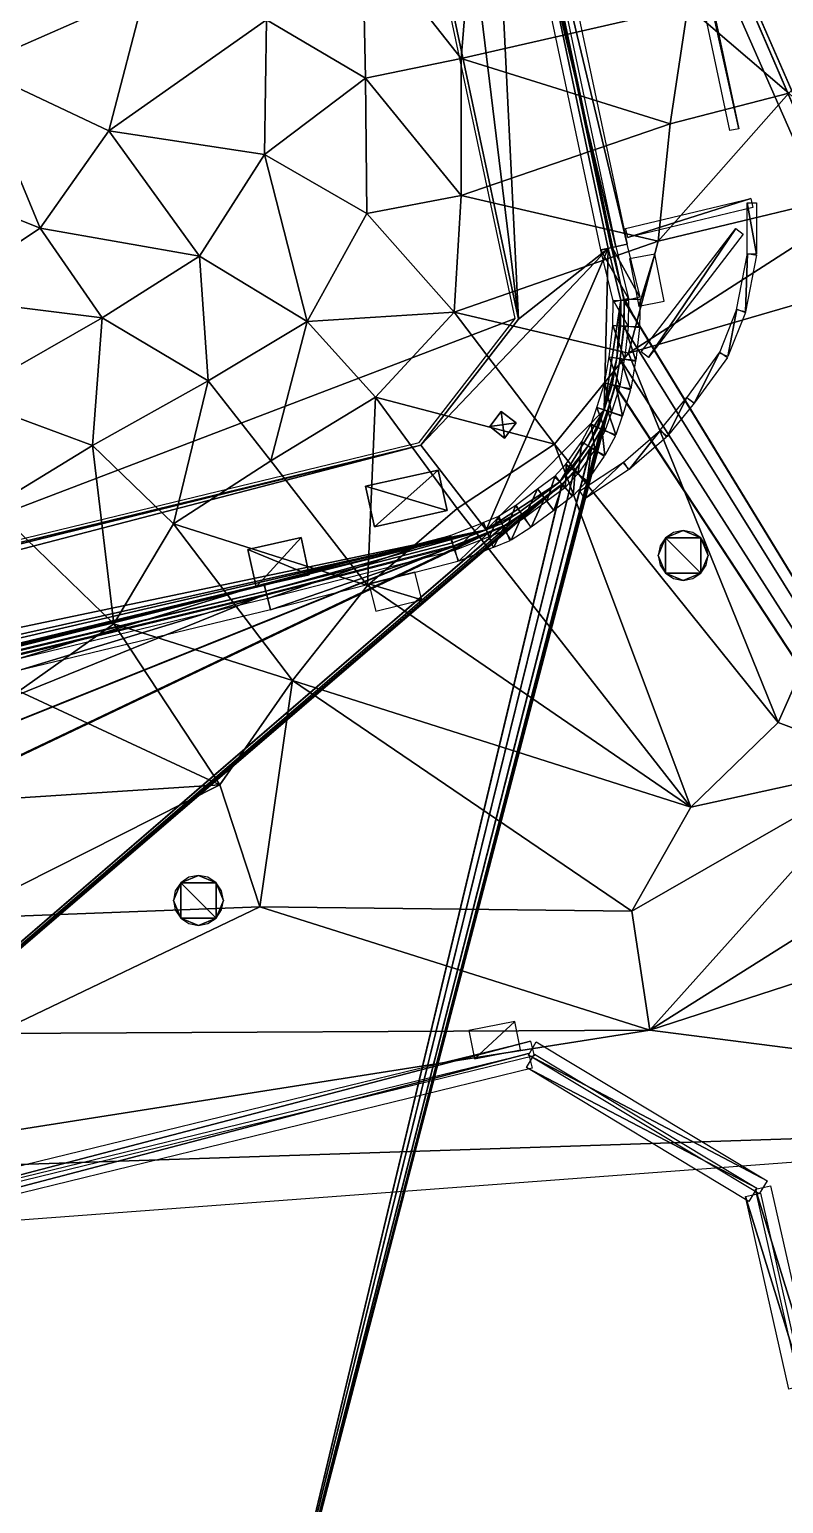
# Model space of a CAD drawing. Header units: metres. Extents: x -113 to 180, y -133 to 86.
# Drawn here: x 49.05 to 58.87, y -16.85 to 2.35 of the extents above; entities that cross this region are included whole.
import ezdxf

# ---------------------------------------------------------------- set-up
doc = ezdxf.new("R2010")
doc.units = ezdxf.units.M
for name, color, linetype, true_color in [('ACERA', 7, 'Continuous', 0xb9b3a6), ('ARQUETA', 7, 'Continuous', 0x6f7175), ('ASFALTO', 7, 'Continuous', 0x4a4b4e), ('BORDILLO', 7, 'Continuous', 0xcfcac0), ('MARCA_VIAL', 7, 'Continuous', 0xe8e6e0), ('TERRENO', 7, 'Continuous', 0x9a9179)]:
    doc.layers.add(name, color=color, linetype=linetype, true_color=true_color)

msp = doc.modelspace()

# ---------------------------------------------------------------- linework, layer by layer
at = {"layer": 'ACERA'}
for points in [[(53.557, 13.875, 74.739), (52.223, 13.591, 74.918), (55.42, -1.422, 74.459)], [(55.009, 6.962, 74.573), (53.557, 13.875, 74.739), (55.42, -1.422, 74.459)], [(52.223, 13.591, 74.788), (55.42, -1.422, 74.329), (55.42, -1.422, 74.459)], [(52.223, 13.591, 74.788), (55.42, -1.422, 74.459), (52.223, 13.591, 74.918)], [(56.591, -0.5, 74.379), (55.009, 6.962, 74.573), (55.42, -1.422, 74.459)], [(56.591, -0.5, 74.249), (55.009, 6.962, 74.443), (55.009, 6.962, 74.573)], [(56.591, -0.5, 74.249), (55.009, 6.962, 74.573), (56.591, -0.5, 74.379)], [(56.591, -0.5, 74.379), (55.42, -1.422, 74.459), (54.149, -3.065, 74.436)], [(55, -4.166, 74.312), (56.591, -0.5, 74.379), (54.149, -3.065, 74.436)], [(55, -4.166, 74.312), (56.536, -2.605, 74.32), (56.591, -0.5, 74.379)], [(56.536, -2.605, 74.32), (56.755, -1.178, 74.353), (56.591, -0.5, 74.379)], [(56.755, -1.178, 74.223), (56.591, -0.5, 74.249), (56.591, -0.5, 74.379)], [(56.755, -1.178, 74.223), (56.591, -0.5, 74.379), (56.755, -1.178, 74.353)], [(56.536, -2.605, 74.32), (56.7, -1.93, 74.337), (56.755, -1.178, 74.353)], [(56.7, -1.93, 74.337), (56.749, -1.512, 74.346), (56.755, -1.178, 74.353)], [(56.749, -1.512, 74.216), (56.755, -1.178, 74.223), (56.755, -1.178, 74.353)], [(56.749, -1.512, 74.216), (56.755, -1.178, 74.353), (56.749, -1.512, 74.346)], [(55.42, -1.422, 74.329), (54.149, -3.065, 74.306), (54.149, -3.065, 74.436)], [(55.42, -1.422, 74.329), (54.149, -3.065, 74.436), (55.42, -1.422, 74.459)], [(56.7, -1.93, 74.207), (56.749, -1.512, 74.216), (56.749, -1.512, 74.346)], [(56.7, -1.93, 74.207), (56.749, -1.512, 74.346), (56.7, -1.93, 74.337)], [(56.536, -2.605, 74.32), (56.64, -2.277, 74.326), (56.7, -1.93, 74.337)], [(56.64, -2.277, 74.196), (56.7, -1.93, 74.207), (56.7, -1.93, 74.337)], [(56.64, -2.277, 74.196), (56.7, -1.93, 74.337), (56.64, -2.277, 74.326)], [(56.536, -2.605, 74.19), (56.64, -2.277, 74.196), (56.64, -2.277, 74.326)], [(56.536, -2.605, 74.19), (56.64, -2.277, 74.326), (56.536, -2.605, 74.32)], [(55, -4.166, 74.312), (55.959, -3.543, 74.312), (56.536, -2.605, 74.32)], [(55.196, -2.626, 74.405), (55.045, -2.822, 74.403), (55.239, -2.971, 74.377)], [(55.045, -2.822, 74.273), (55.196, -2.626, 74.275), (55.196, -2.626, 74.405)], [(55.045, -2.822, 74.273), (55.196, -2.626, 74.405), (55.045, -2.822, 74.403)], [(55.239, -2.971, 74.377), (55.39, -2.775, 74.382), (55.196, -2.626, 74.405)], [(55.196, -2.626, 74.275), (55.39, -2.775, 74.252), (55.39, -2.775, 74.382)], [(55.196, -2.626, 74.275), (55.39, -2.775, 74.382), (55.196, -2.626, 74.405)], [(55.959, -3.543, 74.312), (56.328, -3.073, 74.314), (56.536, -2.605, 74.32)], [(56.328, -3.073, 74.314), (56.457, -2.835, 74.317), (56.536, -2.605, 74.32)], [(56.457, -2.835, 74.187), (56.536, -2.605, 74.19), (56.536, -2.605, 74.32)], [(56.457, -2.835, 74.187), (56.536, -2.605, 74.32), (56.457, -2.835, 74.317)], [(55.239, -2.971, 74.247), (55.045, -2.822, 74.273), (55.045, -2.822, 74.403)], [(55.239, -2.971, 74.247), (55.045, -2.822, 74.403), (55.239, -2.971, 74.377)], [(55.39, -2.775, 74.252), (55.239, -2.971, 74.247), (55.239, -2.971, 74.377)], [(55.39, -2.775, 74.252), (55.239, -2.971, 74.377), (55.39, -2.775, 74.382)], [(56.328, -3.073, 74.184), (56.457, -2.835, 74.187), (56.457, -2.835, 74.317)], [(56.328, -3.073, 74.184), (56.457, -2.835, 74.317), (56.328, -3.073, 74.314)], [(54.149, -3.065, 74.436), (38.008, -7.044, 75.286), (29.065, -9.597, 75.716)], [(55, -4.166, 74.312), (54.149, -3.065, 74.436), (29.065, -9.597, 75.716)], [(54.149, -3.065, 74.436), (45.948, -5.052, 74.838), (38.008, -7.044, 75.286)], [(54.149, -3.065, 74.306), (45.948, -5.052, 74.708), (45.948, -5.052, 74.838)], [(54.149, -3.065, 74.306), (45.948, -5.052, 74.838), (54.149, -3.065, 74.436)], [(55.959, -3.543, 74.312), (56.115, -3.376, 74.313), (56.328, -3.073, 74.314)], [(56.115, -3.376, 74.183), (56.328, -3.073, 74.184), (56.328, -3.073, 74.314)], [(56.115, -3.376, 74.183), (56.328, -3.073, 74.314), (56.115, -3.376, 74.313)], [(54.491, -3.917, 74.337), (54.373, -3.39, 74.392), (53.428, -3.6, 74.44)], [(53.428, -3.6, 74.31), (54.373, -3.39, 74.262), (54.373, -3.39, 74.392)], [(53.428, -3.6, 74.31), (54.373, -3.39, 74.392), (53.428, -3.6, 74.44)], [(54.373, -3.39, 74.262), (54.491, -3.917, 74.207), (54.491, -3.917, 74.337)], [(54.373, -3.39, 74.262), (54.491, -3.917, 74.337), (54.373, -3.39, 74.392)], [(55.959, -3.543, 74.182), (56.115, -3.376, 74.183), (56.115, -3.376, 74.313)], [(55.959, -3.543, 74.182), (56.115, -3.376, 74.313), (55.959, -3.543, 74.312)], [(53.428, -3.6, 74.44), (53.546, -4.128, 74.388), (54.491, -3.917, 74.337)], [(53.546, -4.128, 74.258), (53.428, -3.6, 74.31), (53.428, -3.6, 74.44)], [(53.546, -4.128, 74.258), (53.428, -3.6, 74.44), (53.546, -4.128, 74.388)], [(55, -4.166, 74.312), (55.44, -3.931, 74.31), (55.959, -3.543, 74.312)], [(55.44, -3.931, 74.31), (55.73, -3.715, 74.311), (55.959, -3.543, 74.312)], [(55.73, -3.715, 74.181), (55.959, -3.543, 74.182), (55.959, -3.543, 74.312)], [(55.73, -3.715, 74.181), (55.959, -3.543, 74.312), (55.73, -3.715, 74.311)], [(55.44, -3.931, 74.18), (55.73, -3.715, 74.181), (55.73, -3.715, 74.311)], [(55.44, -3.931, 74.18), (55.73, -3.715, 74.311), (55.44, -3.931, 74.31)], [(54.491, -3.917, 74.207), (53.546, -4.128, 74.258), (53.546, -4.128, 74.388)], [(54.491, -3.917, 74.207), (53.546, -4.128, 74.388), (54.491, -3.917, 74.337)], [(55, -4.166, 74.312), (55.202, -4.084, 74.31), (55.44, -3.931, 74.31)], [(55.202, -4.084, 74.18), (55.44, -3.931, 74.18), (55.44, -3.931, 74.31)], [(55.202, -4.084, 74.18), (55.44, -3.931, 74.31), (55.202, -4.084, 74.31)], [(-52.515, -29.114, 80.252), (-28.277, -24.578, 78.819), (55, -4.166, 74.312)], [(-52.515, -29.114, 80.252), (55, -4.166, 74.312), (8.797, -14.524, 76.835)], [(-28.277, -24.578, 78.819), (3.724, -16.747, 77.03), (55, -4.166, 74.312)], [(3.724, -16.747, 77.03), (21.969, -12.291, 76.045), (55, -4.166, 74.312)], [(55, -4.166, 74.312), (29.065, -9.597, 75.716), (8.797, -14.524, 76.835)], [(21.969, -12.291, 76.045), (34.439, -9.251, 75.362), (55, -4.166, 74.312)], [(34.439, -9.251, 75.362), (45.002, -6.662, 74.81), (55, -4.166, 74.312)], [(45.002, -6.662, 74.81), (52.129, -4.966, 74.41), (55, -4.166, 74.312)], [(52.129, -4.966, 74.41), (54.56, -4.339, 74.318), (55, -4.166, 74.312)], [(54.56, -4.339, 74.188), (55, -4.166, 74.182), (55, -4.166, 74.312)], [(54.56, -4.339, 74.188), (55, -4.166, 74.312), (54.56, -4.339, 74.318)], [(55, -4.166, 74.182), (55.202, -4.084, 74.18), (55.202, -4.084, 74.31)], [(55, -4.166, 74.182), (55.202, -4.084, 74.31), (55, -4.166, 74.312)], [(52.695, -4.754, 74.385), (52.587, -4.268, 74.427), (51.893, -4.423, 74.452)], [(51.893, -4.423, 74.322), (52.587, -4.268, 74.297), (52.587, -4.268, 74.427)], [(51.893, -4.423, 74.322), (52.587, -4.268, 74.427), (51.893, -4.423, 74.452)], [(52.129, -4.966, 74.28), (54.56, -4.339, 74.188), (54.56, -4.339, 74.318)], [(52.129, -4.966, 74.28), (54.56, -4.339, 74.318), (52.129, -4.966, 74.41)], [(52.587, -4.268, 74.297), (52.695, -4.754, 74.255), (52.695, -4.754, 74.385)], [(52.587, -4.268, 74.297), (52.695, -4.754, 74.385), (52.587, -4.268, 74.427)], [(51.893, -4.423, 74.452), (52.002, -4.908, 74.421), (52.695, -4.754, 74.385)], [(52.002, -4.908, 74.291), (51.893, -4.423, 74.322), (51.893, -4.423, 74.452)], [(52.002, -4.908, 74.291), (51.893, -4.423, 74.452), (52.002, -4.908, 74.421)], [(52.695, -4.754, 74.255), (52.002, -4.908, 74.291), (52.002, -4.908, 74.421)], [(52.695, -4.754, 74.255), (52.002, -4.908, 74.421), (52.695, -4.754, 74.385)], [(45.002, -6.662, 74.81), (48.834, -5.763, 74.572), (52.129, -4.966, 74.41)], [(48.834, -5.763, 74.442), (52.129, -4.966, 74.28), (52.129, -4.966, 74.41)], [(48.834, -5.763, 74.442), (52.129, -4.966, 74.41), (48.834, -5.763, 74.572)]]:
    msp.add_3dface(points, dxfattribs=at)
at = {"layer": 'ARQUETA'}
for points in [[(57.198, -0.575, 74.22), (56.869, -0.638, 74.246), (56.989, -1.252, 74.222)], [(56.989, -1.252, 74.222), (57.317, -1.188, 74.22), (57.198, -0.575, 74.22)], [(55.39, -2.775, 74.272), (55.196, -2.626, 74.295), (55.045, -2.822, 74.293)], [(55.045, -2.822, 74.293), (55.239, -2.971, 74.267), (55.39, -2.775, 74.272)], [(54.373, -3.39, 74.282), (53.428, -3.6, 74.33), (53.546, -4.128, 74.278)], [(53.546, -4.128, 74.278), (54.491, -3.917, 74.227), (54.373, -3.39, 74.282)], [(57.567, -4.176, 74.132), (57.442, -4.201, 74.135), (57.336, -4.271, 74.137)], [(57.797, -4.271, 74.121), (57.567, -4.176, 74.132), (57.336, -4.271, 74.137)], [(57.797, -4.271, 74.121), (57.691, -4.201, 74.127), (57.567, -4.176, 74.132)], [(52.587, -4.268, 74.317), (51.893, -4.423, 74.342), (52.002, -4.908, 74.311)], [(52.002, -4.908, 74.311), (52.695, -4.754, 74.275), (52.587, -4.268, 74.317)], [(57.336, -4.271, 74.137), (57.266, -4.377, 74.136), (57.241, -4.502, 74.134)], [(57.336, -4.271, 74.137), (57.241, -4.502, 74.134), (57.336, -4.732, 74.124)], [(57.797, -4.732, 74.108), (57.797, -4.271, 74.121), (57.336, -4.271, 74.137)], [(57.336, -4.271, 74.137), (57.336, -4.732, 74.124), (57.797, -4.732, 74.108)], [(57.892, -4.502, 74.111), (57.868, -4.377, 74.116), (57.797, -4.271, 74.121)], [(57.797, -4.732, 74.108), (57.892, -4.502, 74.111), (57.797, -4.271, 74.121)], [(57.241, -4.502, 74.134), (57.266, -4.626, 74.129), (57.336, -4.732, 74.124)], [(57.797, -4.732, 74.108), (57.868, -4.626, 74.109), (57.892, -4.502, 74.111)], [(54.16, -5.079, 74.196), (54.071, -4.719, 74.209), (53.471, -4.869, 74.221)], [(57.336, -4.732, 74.124), (57.442, -4.803, 74.118), (57.567, -4.827, 74.114)], [(57.336, -4.732, 74.124), (57.567, -4.827, 74.114), (57.797, -4.732, 74.108)], [(57.567, -4.827, 74.114), (57.691, -4.803, 74.11), (57.797, -4.732, 74.108)], [(53.471, -4.869, 74.221), (53.561, -5.229, 74.209), (54.16, -5.079, 74.196)], [(51.019, -8.765, 74.266), (50.949, -8.871, 74.271), (50.924, -8.996, 74.275)], [(51.019, -8.765, 74.266), (50.924, -8.996, 74.275), (51.019, -9.226, 74.274)], [(51.25, -8.67, 74.253), (51.125, -8.695, 74.26), (51.019, -8.765, 74.266)], [(51.48, -8.765, 74.243), (51.25, -8.67, 74.253), (51.019, -8.765, 74.266)], [(51.48, -9.226, 74.251), (51.48, -8.765, 74.243), (51.019, -8.765, 74.266)], [(51.019, -8.765, 74.266), (51.019, -9.226, 74.274), (51.48, -9.226, 74.251)], [(51.48, -8.765, 74.243), (51.374, -8.695, 74.247), (51.25, -8.67, 74.253)], [(51.575, -8.996, 74.242), (51.551, -8.871, 74.241), (51.48, -8.765, 74.243)], [(51.48, -9.226, 74.251), (51.575, -8.996, 74.242), (51.48, -8.765, 74.243)], [(50.924, -8.996, 74.275), (50.949, -9.12, 74.275), (51.019, -9.226, 74.274)], [(51.48, -9.226, 74.251), (51.551, -9.12, 74.245), (51.575, -8.996, 74.242)], [(51.019, -9.226, 74.274), (51.125, -9.297, 74.27), (51.25, -9.321, 74.264)], [(51.019, -9.226, 74.274), (51.25, -9.321, 74.264), (51.48, -9.226, 74.251)], [(51.25, -9.321, 74.264), (51.374, -9.297, 74.257), (51.48, -9.226, 74.251)], [(55.374, -10.575, 74.099), (54.775, -10.691, 74.13), (54.846, -11.058, 74.137)], [(54.846, -11.058, 74.137), (55.446, -10.941, 74.105), (55.374, -10.575, 74.099)]]:
    msp.add_3dface(points, dxfattribs=at)
at = {"layer": 'ASFALTO'}
for points in [[(63.434, 2.12, 74.412), (62.467, 6.711, 74.435), (53.588, 13.901, 74.617)], [(63.434, 2.12, 74.412), (53.588, 13.901, 74.617), (53.59, 13.898, 74.616)], [(64.694, -3.863, 74.233), (63.434, 2.12, 74.412), (53.59, 13.898, 74.616)], [(64.694, -3.863, 74.233), (53.59, 13.898, 74.616), (53.592, 13.894, 74.616)], [(64.694, -3.863, 74.233), (53.592, 13.894, 74.616), (53.594, 13.891, 74.616)], [(67.838, -18.714, 73.625), (64.694, -3.863, 74.233), (53.594, 13.891, 74.616)], [(67.839, -18.715, 73.625), (67.838, -18.714, 73.625), (53.594, 13.891, 74.616)], [(68.046, -19.59, 73.575), (67.839, -18.715, 73.625), (53.594, 13.891, 74.616)], [(68.047, -19.594, 73.575), (68.046, -19.59, 73.575), (53.594, 13.891, 74.616)], [(68.049, -19.598, 73.574), (68.047, -19.594, 73.575), (53.594, 13.891, 74.616)], [(68.049, -19.598, 73.574), (53.594, 13.891, 74.616), (53.595, 13.887, 74.616)], [(68.049, -19.598, 73.574), (53.595, 13.887, 74.616), (53.596, 13.883, 74.616)], [(68.049, -19.598, 73.574), (53.596, 13.883, 74.616), (53.876, 12.575, 74.602)], [(45.938, -5.013, 74.723), (52.184, 13.598, 74.805), (52.184, 13.602, 74.805)], [(47.835, 2.226, 75.235), (45.938, -5.013, 74.723), (52.184, 13.602, 74.805)], [(45.938, -5.013, 74.723), (52.183, 13.594, 74.805), (52.184, 13.598, 74.805)], [(45.938, -5.013, 74.723), (52.183, 13.59, 74.805), (52.183, 13.594, 74.805)], [(45.938, -5.013, 74.723), (52.183, 13.586, 74.805), (52.183, 13.59, 74.805)], [(45.938, -5.013, 74.723), (52.184, 13.583, 74.805), (52.183, 13.586, 74.805)], [(45.938, -5.013, 74.723), (55.378, -1.413, 74.344), (52.184, 13.583, 74.805)], [(46.009, 10.913, 75.293), (47.835, 2.226, 75.235), (52.184, 13.602, 74.805)], [(53.876, 12.575, 74.602), (55.048, 6.97, 74.452), (56.63, -0.491, 74.259)], [(53.876, 12.575, 74.602), (56.63, -0.491, 74.259), (56.794, -1.169, 74.232)], [(53.876, 12.575, 74.602), (53.876, 12.575, 74.602), (56.794, -1.169, 74.232)], [(68.049, -19.598, 73.574), (53.876, 12.575, 74.602), (56.794, -1.169, 74.232)], [(68.05, -19.601, 73.574), (56.795, -1.179, 74.232), (56.789, -1.512, 74.225)], [(68.05, -19.601, 73.574), (68.049, -19.598, 73.574), (56.794, -1.169, 74.232)], [(68.05, -19.601, 73.574), (56.794, -1.169, 74.232), (56.794, -1.172, 74.232)], [(68.05, -19.601, 73.574), (56.794, -1.172, 74.232), (56.795, -1.176, 74.232)], [(68.05, -19.601, 73.574), (56.795, -1.176, 74.232), (56.795, -1.179, 74.232)], [(45.938, -5.013, 74.723), (54.126, -3.03, 74.322), (55.378, -1.413, 74.344)], [(68.05, -19.601, 73.574), (56.789, -1.516, 74.225), (56.74, -1.935, 74.216)], [(68.05, -19.601, 73.574), (56.789, -1.512, 74.225), (56.789, -1.516, 74.225)], [(68.05, -19.601, 73.574), (56.74, -1.937, 74.216), (56.68, -2.284, 74.206)], [(68.05, -19.601, 73.574), (56.74, -1.935, 74.216), (56.74, -1.937, 74.216)], [(56.678, -2.289, 74.206), (56.574, -2.617, 74.201), (52.005, -20.193, 74.681)], [(68.053, -19.604, 73.574), (56.678, -2.289, 74.206), (52.005, -20.193, 74.681)], [(68.053, -19.604, 73.574), (56.68, -2.284, 74.206), (56.678, -2.289, 74.206)], [(68.053, -19.604, 73.574), (68.05, -19.601, 73.574), (56.68, -2.284, 74.206)], [(56.574, -2.617, 74.201), (56.574, -2.618, 74.201), (52.005, -20.193, 74.681)], [(56.574, -2.618, 74.201), (56.495, -2.848, 74.197), (52.005, -20.193, 74.681)], [(56.495, -2.848, 74.197), (56.494, -2.851, 74.197), (52.005, -20.193, 74.681)], [(56.494, -2.851, 74.197), (56.492, -2.854, 74.197), (52.005, -20.193, 74.681)], [(56.492, -2.854, 74.197), (56.364, -3.092, 74.195), (52.005, -20.193, 74.681)], [(56.364, -3.092, 74.195), (56.361, -3.096, 74.195), (52.005, -20.193, 74.681)], [(56.361, -3.096, 74.195), (56.148, -3.399, 74.193), (52.005, -20.193, 74.681)], [(56.148, -3.399, 74.193), (56.144, -3.403, 74.193), (52.005, -20.193, 74.681)], [(56.144, -3.403, 74.193), (55.989, -3.57, 74.192), (52.005, -20.193, 74.681)], [(55.986, -3.573, 74.192), (55.983, -3.575, 74.192), (30.523, -25.399, 75.513)], [(55.986, -3.573, 74.192), (30.523, -25.399, 75.513), (52.005, -20.193, 74.681)], [(55.983, -3.575, 74.192), (55.754, -3.747, 74.192), (30.523, -25.399, 75.513)], [(55.989, -3.57, 74.192), (55.986, -3.573, 74.192), (52.005, -20.193, 74.681)], [(55.754, -3.747, 74.192), (55.464, -3.963, 74.191), (30.523, -25.399, 75.513)], [(55.754, -3.747, 74.192), (55.754, -3.747, 74.192), (30.523, -25.399, 75.513)], [(55.464, -3.963, 74.191), (55.462, -3.965, 74.191), (30.523, -25.399, 75.513)], [(55.462, -3.965, 74.191), (55.224, -4.118, 74.191), (30.523, -25.399, 75.513)], [(55.015, -4.203, 74.193), (54.574, -4.376, 74.198), (-42.28, -43.243, 79.49)], [(55.015, -4.203, 74.193), (55.015, -4.203, 74.193), (-42.28, -43.243, 79.49)], [(55.015, -4.203, 74.193), (-42.28, -43.243, 79.49), (-10.735, -35.509, 77.672)], [(55.221, -4.12, 74.191), (55.217, -4.121, 74.191), (-10.735, -35.509, 77.672)], [(55.221, -4.12, 74.191), (-10.735, -35.509, 77.672), (30.523, -25.399, 75.513)], [(55.217, -4.121, 74.191), (55.015, -4.203, 74.193), (-10.735, -35.509, 77.672)], [(55.224, -4.118, 74.191), (55.221, -4.12, 74.191), (30.523, -25.399, 75.513)], [(54.574, -4.376, 74.198), (54.57, -4.378, 74.198), (-42.28, -43.243, 79.49)], [(54.57, -4.378, 74.198), (52.139, -5.005, 74.29), (-42.28, -43.243, 79.49)], [(52.138, -5.005, 74.29), (-8.228, -19.748, 77.521), (-46.862, -29.208, 79.76)], [(52.138, -5.005, 74.29), (-46.862, -29.208, 79.76), (-42.28, -43.243, 79.49)], [(52.139, -5.005, 74.29), (52.138, -5.005, 74.29), (-42.28, -43.243, 79.49)], [(52.138, -5.005, 74.29), (30.652, -10.238, 75.439), (-8.228, -19.748, 77.521)], [(52.138, -5.005, 74.29), (40.43, -7.838, 74.915), (30.652, -10.238, 75.439)], [(52.138, -5.005, 74.29), (48.844, -5.802, 74.451), (40.43, -7.838, 74.915)], [(52.138, -5.005, 74.29), (40.43, -7.838, 74.915), (40.43, -7.838, 74.915)]]:
    msp.add_3dface(points, dxfattribs=at)
at = {"layer": 'BORDILLO'}
for points in [[(54.911, 6.941, 74.593), (55.107, 6.982, 74.574), (56.689, -0.48, 74.382)], [(54.911, 6.941, 74.593), (56.689, -0.48, 74.382), (56.493, -0.521, 74.397)], [(55.058, 6.972, 74.579), (55.253, 7.013, 74.56), (56.835, -0.446, 74.371)], [(55.058, 6.972, 74.579), (56.835, -0.446, 74.371), (56.639, -0.488, 74.386)], [(56.494, -0.524, 74.397), (56.688, -0.477, 74.382), (56.852, -1.155, 74.356)], [(56.494, -0.524, 74.397), (56.852, -1.155, 74.356), (56.658, -1.202, 74.371)], [(56.64, -0.491, 74.386), (56.834, -0.444, 74.371), (57.002, -1.138, 74.344)], [(56.64, -0.491, 74.386), (57.002, -1.138, 74.344), (56.808, -1.185, 74.359)], [(56.655, -1.177, 74.372), (56.849, -1.513, 74.348), (56.649, -1.51, 74.365)], [(56.655, -1.177, 74.372), (56.855, -1.18, 74.355), (56.849, -1.513, 74.348)], [(56.805, -1.16, 74.359), (56.999, -1.523, 74.34), (56.799, -1.52, 74.352)], [(56.805, -1.16, 74.359), (57.005, -1.163, 74.343), (56.999, -1.523, 74.34)], [(56.65, -1.5, 74.365), (56.8, -1.942, 74.34), (56.601, -1.918, 74.356)], [(56.65, -1.5, 74.365), (56.849, -1.523, 74.348), (56.8, -1.942, 74.34)], [(56.8, -1.51, 74.352), (56.948, -1.963, 74.335), (56.749, -1.94, 74.343)], [(56.8, -1.51, 74.352), (56.999, -1.533, 74.34), (56.948, -1.963, 74.335)], [(56.602, -1.913, 74.356), (56.739, -2.294, 74.332), (56.542, -2.26, 74.34)], [(56.602, -1.913, 74.356), (56.799, -1.947, 74.34), (56.739, -2.294, 74.332)], [(56.75, -1.935, 74.343), (56.885, -2.33, 74.326), (56.688, -2.296, 74.334)], [(56.75, -1.935, 74.343), (56.947, -1.969, 74.335), (56.885, -2.33, 74.326)], [(56.545, -2.247, 74.34), (56.632, -2.635, 74.326), (56.441, -2.575, 74.334)], [(56.545, -2.247, 74.34), (56.735, -2.307, 74.332), (56.632, -2.635, 74.326)], [(56.691, -2.283, 74.334), (56.774, -2.683, 74.32), (56.583, -2.622, 74.328)], [(56.691, -2.283, 74.334), (56.882, -2.343, 74.326), (56.774, -2.683, 74.32)], [(56.442, -2.573, 74.334), (56.551, -2.867, 74.323), (56.362, -2.802, 74.331)], [(56.442, -2.573, 74.334), (56.631, -2.638, 74.326), (56.551, -2.867, 74.323)], [(56.584, -2.62, 74.328), (56.689, -2.928, 74.316), (56.5, -2.863, 74.324)], [(56.584, -2.62, 74.328), (56.773, -2.685, 74.32), (56.689, -2.928, 74.316)], [(56.369, -2.787, 74.331), (56.416, -3.12, 74.32), (56.241, -3.025, 74.329)], [(56.507, -2.848, 74.325), (56.544, -3.199, 74.314), (56.368, -3.104, 74.322)], [(56.369, -2.787, 74.331), (56.545, -2.882, 74.322), (56.416, -3.12, 74.32)], [(56.507, -2.848, 74.325), (56.683, -2.943, 74.316), (56.544, -3.199, 74.314)], [(56.247, -3.015, 74.329), (56.197, -3.434, 74.319), (56.033, -3.319, 74.327)], [(56.247, -3.015, 74.329), (56.41, -3.13, 74.32), (56.197, -3.434, 74.319)], [(56.374, -3.094, 74.322), (56.314, -3.528, 74.312), (56.15, -3.413, 74.321)], [(56.374, -3.094, 74.322), (56.538, -3.209, 74.314), (56.314, -3.528, 74.312)], [(56.042, -3.308, 74.327), (56.033, -3.611, 74.318), (55.886, -3.475, 74.326)], [(56.159, -3.403, 74.321), (56.133, -3.723, 74.312), (55.987, -3.587, 74.32)], [(56.042, -3.308, 74.327), (56.188, -3.444, 74.319), (56.033, -3.611, 74.318)], [(56.159, -3.403, 74.321), (56.305, -3.539, 74.312), (56.133, -3.723, 74.312)], [(55.67, -3.635, 74.325), (55.5, -4.011, 74.316), (55.38, -3.851, 74.324)], [(55.67, -3.635, 74.325), (55.79, -3.795, 74.317), (55.5, -4.011, 74.316)], [(55.899, -3.463, 74.326), (55.79, -3.795, 74.317), (55.67, -3.635, 74.325)], [(56, -3.575, 74.32), (55.88, -3.915, 74.311), (55.76, -3.755, 74.319)], [(55.899, -3.463, 74.326), (56.019, -3.623, 74.318), (55.79, -3.795, 74.317)], [(56, -3.575, 74.32), (56.12, -3.735, 74.312), (55.88, -3.915, 74.311)], [(55.76, -3.755, 74.319), (55.585, -4.134, 74.31), (55.466, -3.974, 74.318)], [(55.76, -3.755, 74.319), (55.879, -3.915, 74.311), (55.585, -4.134, 74.31)], [(55.165, -3.991, 74.324), (55.038, -4.259, 74.318), (54.962, -4.073, 74.326)], [(55.165, -3.991, 74.324), (55.24, -4.177, 74.316), (55.038, -4.259, 74.318)], [(55.386, -3.847, 74.324), (55.256, -4.168, 74.316), (55.148, -4, 74.325)], [(55.471, -3.97, 74.318), (55.326, -4.302, 74.31), (55.218, -4.134, 74.318)], [(55.386, -3.847, 74.324), (55.494, -4.015, 74.316), (55.256, -4.168, 74.316)], [(55.471, -3.97, 74.318), (55.58, -4.138, 74.31), (55.326, -4.302, 74.31)], [(54.963, -4.073, 74.326), (54.596, -4.432, 74.324), (54.523, -4.246, 74.332)], [(55.019, -4.212, 74.32), (54.643, -4.575, 74.318), (54.57, -4.389, 74.326)], [(54.963, -4.073, 74.326), (55.037, -4.259, 74.318), (54.596, -4.432, 74.324)], [(55.019, -4.212, 74.32), (55.092, -4.398, 74.312), (54.643, -4.575, 74.318)], [(55.234, -4.125, 74.318), (55.093, -4.398, 74.312), (55.018, -4.213, 74.32)], [(55.234, -4.125, 74.318), (55.309, -4.31, 74.31), (55.093, -4.398, 74.312)], [(54.535, -4.242, 74.332), (52.154, -5.063, 74.414), (52.104, -4.869, 74.427)], [(54.581, -4.385, 74.326), (52.19, -5.208, 74.404), (52.14, -5.014, 74.417)], [(54.535, -4.242, 74.332), (54.585, -4.436, 74.324), (52.154, -5.063, 74.414)], [(54.581, -4.385, 74.326), (54.631, -4.579, 74.319), (52.19, -5.208, 74.404)], [(52.105, -4.869, 74.427), (48.858, -5.86, 74.574), (48.811, -5.666, 74.591)], [(52.105, -4.869, 74.427), (52.152, -5.063, 74.414), (48.858, -5.86, 74.574)], [(52.142, -5.014, 74.417), (48.893, -6.006, 74.561), (48.846, -5.812, 74.578)], [(52.142, -5.014, 74.417), (52.189, -5.209, 74.404), (48.893, -6.006, 74.561)], [(55.577, -10.828, 74.216), (44.089, -13.84, 74.904), (44.042, -13.646, 74.878)], [(55.577, -10.828, 74.216), (55.624, -11.022, 74.233), (44.089, -13.84, 74.904)], [(58.659, -12.65, 74.41), (55.549, -11.011, 74.233), (55.652, -10.84, 74.213)], [(55.552, -10.989, 74.229), (44.125, -13.986, 74.921), (44.077, -13.792, 74.898)], [(55.552, -10.989, 74.229), (55.6, -11.183, 74.262), (44.125, -13.986, 74.921)], [(58.527, -12.745, 74.417), (55.524, -11.171, 74.262), (55.627, -11, 74.229)], [(58.659, -12.65, 74.41), (58.556, -12.821, 74.418), (55.549, -11.011, 74.233)], [(58.527, -12.745, 74.417), (58.424, -12.917, 74.424), (55.524, -11.171, 74.262)], [(59.14, -15.318, 74.458), (58.378, -12.853, 74.424), (58.573, -12.809, 74.417)], [(59.14, -15.318, 74.458), (58.945, -15.362, 74.465), (58.378, -12.853, 74.424)], [(59.286, -15.283, 74.452), (58.51, -12.757, 74.418), (58.705, -12.713, 74.41)], [(59.286, -15.283, 74.452), (59.091, -15.327, 74.46), (58.51, -12.757, 74.418)]]:
    msp.add_3dface(points, dxfattribs=at)
at = {"layer": 'MARCA_VIAL'}
for points in [[(58.587, 14.675, 74.62), (58.704, 14.7, 74.62), (66.353, -21.399, 73.666)], [(58.587, 14.675, 74.62), (66.353, -21.399, 73.666), (66.235, -21.424, 73.675)], [(58.292, 1.059, 74.22), (55.601, 13.169, 74.606), (55.718, 13.194, 74.606)], [(58.292, 1.059, 74.22), (58.174, 1.034, 74.22), (55.601, 13.169, 74.606)], [(58.448, 0.149, 74.22), (56.844, -0.359, 74.251), (56.816, -0.243, 74.254)], [(58.448, 0.149, 74.22), (58.476, 0.033, 74.22), (56.844, -0.359, 74.251)], [(58.522, -0.577, 74.22), (58.402, -0.577, 74.22), (58.402, 0.091, 74.22)], [(58.522, -0.577, 74.22), (58.402, 0.091, 74.22), (58.522, 0.091, 74.22)], [(58.252, -0.243, 74.22), (57.116, -1.923, 74.215), (57.021, -1.85, 74.219)], [(58.252, -0.243, 74.22), (58.348, -0.316, 74.22), (57.116, -1.923, 74.215)], [(58.38, -1.325, 74.22), (58.262, -1.303, 74.22), (58.403, -0.565, 74.22)], [(58.38, -1.325, 74.22), (58.403, -0.565, 74.22), (58.521, -0.588, 74.22)], [(58.149, -1.908, 74.204), (58.038, -1.864, 74.207), (58.265, -1.292, 74.22)], [(58.149, -1.908, 74.204), (58.265, -1.292, 74.22), (58.377, -1.336, 74.22)], [(57.711, -2.517, 74.187), (57.614, -2.446, 74.19), (58.045, -1.851, 74.208)], [(57.711, -2.517, 74.187), (58.045, -1.851, 74.208), (58.142, -1.921, 74.204)], [(57.356, -2.95, 74.174), (57.263, -2.874, 74.178), (57.616, -2.443, 74.19)], [(57.356, -2.95, 74.174), (57.616, -2.443, 74.19), (57.709, -2.519, 74.186)], [(56.863, -3.381, 74.178), (56.784, -3.29, 74.183), (57.27, -2.867, 74.178)], [(56.863, -3.381, 74.178), (57.27, -2.867, 74.178), (57.349, -2.958, 74.174)], [(56.284, -3.762, 74.186), (56.218, -3.661, 74.191), (56.791, -3.285, 74.183)], [(56.284, -3.762, 74.186), (56.791, -3.285, 74.183), (56.856, -3.386, 74.178)]]:
    msp.add_3dface(points, dxfattribs=at)
at = {"layer": 'TERRENO'}
for points in [[(57.625, 2.647, 74.2), (58.943, 1.52, 74.2), (62.569, 5.469, 74.4)], [(53.427, 1.718, 74.6), (53.39, 3.606, 74.6), (52.135, 2.477, 74.8)], [(53.39, 3.606, 74.6), (53.427, 1.718, 74.6), (54.673, 1.974, 74.4)], [(54.801, 3.506, 74.4), (53.39, 3.606, 74.6), (54.673, 1.974, 74.4)], [(57.625, 2.647, 74.2), (54.801, 3.506, 74.4), (54.673, 1.974, 74.4)], [(48.314, 1.864, 75.2), (50.557, 2.851, 75), (48.093, 3.447, 75.2)], [(50.083, 1.032, 75), (50.557, 2.851, 75), (48.314, 1.864, 75.2)], [(50.557, 2.851, 75), (50.083, 1.032, 75), (52.135, 2.477, 74.8)], [(57.399, 1.124, 74.2), (57.625, 2.647, 74.2), (54.673, 1.974, 74.4)], [(57.625, 2.647, 74.2), (57.399, 1.124, 74.2), (58.943, 1.52, 74.2)], [(50.083, 1.032, 75), (52.11, 0.725, 74.8), (52.135, 2.477, 74.8)], [(52.11, 0.725, 74.8), (53.427, 1.718, 74.6), (52.135, 2.477, 74.8)], [(53.427, 1.718, 74.6), (54.675, 0.187, 74.4), (54.673, 1.974, 74.4)], [(54.675, 0.187, 74.4), (57.399, 1.124, 74.2), (54.673, 1.974, 74.4)], [(49.188, -0.236, 75), (48.314, 1.864, 75.2), (47.633, 0.382, 75.2)], [(50.083, 1.032, 75), (48.314, 1.864, 75.2), (49.188, -0.236, 75)], [(53.427, 1.718, 74.6), (52.11, 0.725, 74.8), (53.444, -0.046, 74.6)], [(53.427, 1.718, 74.6), (53.444, -0.046, 74.6), (54.675, 0.187, 74.4)], [(58.943, 1.52, 74.2), (57.399, 1.124, 74.2), (57.24, -0.405, 74.2)], [(60.24, 0.316, 74.2), (58.943, 1.52, 74.2), (57.24, -0.405, 74.2)], [(50.083, 1.032, 75), (49.188, -0.236, 75), (51.264, -0.603, 74.8)], [(52.11, 0.725, 74.8), (50.083, 1.032, 75), (51.264, -0.603, 74.8)], [(57.399, 1.124, 74.2), (54.675, 0.187, 74.4), (57.24, -0.405, 74.2)], [(52.667, -1.453, 74.6), (52.11, 0.725, 74.8), (51.264, -0.603, 74.8)], [(52.11, 0.725, 74.8), (52.667, -1.453, 74.6), (53.444, -0.046, 74.6)], [(47.823, -1.135, 75), (49.188, -0.236, 75), (47.633, 0.382, 75.2)], [(56.853, -1.867, 74.2), (60.24, 0.316, 74.2), (57.24, -0.405, 74.2)], [(60.24, 0.316, 74.2), (56.853, -1.867, 74.2), (61.545, -0.503, 74.2)], [(54.675, 0.187, 74.4), (53.444, -0.046, 74.6), (54.583, -1.332, 74.4)], [(54.675, 0.187, 74.4), (54.583, -1.332, 74.4), (57.24, -0.405, 74.2)], [(53.444, -0.046, 74.6), (52.667, -1.453, 74.6), (54.583, -1.332, 74.4)], [(47.823, -1.135, 75), (49.995, -1.406, 74.8), (49.188, -0.236, 75)], [(49.188, -0.236, 75), (49.995, -1.406, 74.8), (51.264, -0.603, 74.8)], [(54.583, -1.332, 74.4), (56.853, -1.867, 74.2), (57.24, -0.405, 74.2)], [(61.545, -0.503, 74.2), (56.853, -1.867, 74.2), (58.805, -6.676, 74)], [(60.24, -7.215, 74), (61.545, -0.503, 74.2), (58.805, -6.676, 74)], [(49.995, -1.406, 74.8), (51.375, -2.225, 74.6), (51.264, -0.603, 74.8)], [(51.375, -2.225, 74.6), (52.667, -1.453, 74.6), (51.264, -0.603, 74.8)], [(47.823, -1.135, 75), (48.182, -2.442, 74.8), (49.995, -1.406, 74.8)], [(52.667, -1.453, 74.6), (53.558, -2.441, 74.4), (54.583, -1.332, 74.4)], [(53.558, -2.441, 74.4), (55.891, -3.051, 74.2), (54.583, -1.332, 74.4)], [(55.891, -3.051, 74.2), (56.853, -1.867, 74.2), (54.583, -1.332, 74.4)], [(49.995, -1.406, 74.8), (48.182, -2.442, 74.8), (49.871, -3.07, 74.6)], [(51.375, -2.225, 74.6), (49.995, -1.406, 74.8), (49.871, -3.07, 74.6)], [(52.193, -3.267, 74.4), (52.667, -1.453, 74.6), (51.375, -2.225, 74.6)], [(53.558, -2.441, 74.4), (52.667, -1.453, 74.6), (52.193, -3.267, 74.4)], [(56.853, -1.867, 74.2), (55.891, -3.051, 74.2), (58.805, -6.676, 74)], [(50.927, -4.09, 74.4), (51.375, -2.225, 74.6), (49.871, -3.07, 74.6)], [(52.193, -3.267, 74.4), (51.375, -2.225, 74.6), (50.927, -4.09, 74.4)], [(48.182, -2.442, 74.8), (48.565, -3.862, 74.6), (49.871, -3.07, 74.6)], [(53.558, -2.441, 74.4), (52.193, -3.267, 74.4), (53.455, -4.894, 74.2)], [(54.623, -3.891, 74.2), (53.558, -2.441, 74.4), (53.455, -4.894, 74.2)], [(53.558, -2.441, 74.4), (54.623, -3.891, 74.2), (55.891, -3.051, 74.2)], [(48.565, -3.862, 74.6), (50.149, -5.392, 74.4), (49.871, -3.07, 74.6)], [(50.149, -5.392, 74.4), (50.927, -4.09, 74.4), (49.871, -3.07, 74.6)], [(54.623, -3.891, 74.2), (57.668, -7.78, 74), (55.891, -3.051, 74.2)], [(55.891, -3.051, 74.2), (57.668, -7.78, 74), (58.805, -6.676, 74)], [(52.193, -3.267, 74.4), (50.927, -4.09, 74.4), (53.455, -4.894, 74.2)], [(48.565, -3.862, 74.6), (48.909, -6.271, 74.4), (50.149, -5.392, 74.4)], [(57.668, -7.78, 74), (54.623, -3.891, 74.2), (53.455, -4.894, 74.2)], [(52.475, -6.129, 74.2), (50.927, -4.09, 74.4), (50.149, -5.392, 74.4)], [(50.927, -4.09, 74.4), (52.475, -6.129, 74.2), (53.455, -4.894, 74.2)], [(52.475, -6.129, 74.2), (57.668, -7.78, 74), (53.455, -4.894, 74.2)], [(48.909, -6.271, 74.4), (51.531, -7.49, 74.2), (50.149, -5.392, 74.4)], [(51.531, -7.49, 74.2), (52.475, -6.129, 74.2), (50.149, -5.392, 74.4)], [(52.475, -6.129, 74.2), (51.531, -7.49, 74.2), (52.05, -9.081, 74.2)], [(56.899, -9.134, 74), (52.475, -6.129, 74.2), (52.05, -9.081, 74.2)], [(56.899, -9.134, 74), (57.668, -7.78, 74), (52.475, -6.129, 74.2)], [(51.531, -7.49, 74.2), (48.909, -6.271, 74.4), (48.054, -7.716, 74.4)], [(57.668, -7.78, 74), (60.24, -7.215, 74), (58.805, -6.676, 74)], [(60.24, -7.215, 74), (56.899, -9.134, 74), (57.13, -10.688, 74)], [(60.24, -7.215, 74), (57.668, -7.78, 74), (56.899, -9.134, 74)], [(61.794, -7.751, 74), (60.24, -7.215, 74), (57.13, -10.688, 74)], [(48.078, -9.231, 74.4), (51.531, -7.49, 74.2), (48.054, -7.716, 74.4)], [(51.531, -7.49, 74.2), (48.078, -9.231, 74.4), (52.05, -9.081, 74.2)], [(63.051, -8.769, 74), (61.794, -7.751, 74), (57.13, -10.688, 74)], [(63.051, -8.769, 74), (57.13, -10.688, 74), (66.288, -11.857, 74)], [(48.078, -9.231, 74.4), (48.601, -10.728, 74.4), (52.05, -9.081, 74.2)], [(52.05, -9.081, 74.2), (48.601, -10.728, 74.4), (57.13, -10.688, 74)], [(56.899, -9.134, 74), (52.05, -9.081, 74.2), (57.13, -10.688, 74)], [(57.13, -10.688, 74), (45.25, -12.559, 74.6), (66.288, -11.857, 74)], [(57.13, -10.688, 74), (48.601, -10.728, 74.4), (45.25, -12.559, 74.6)], [(45.25, -12.559, 74.6), (41.607, -13.704, 74.8), (66.288, -11.857, 74)]]:
    msp.add_3dface(points, dxfattribs=at)

doc.saveas('drawing.dxf')
